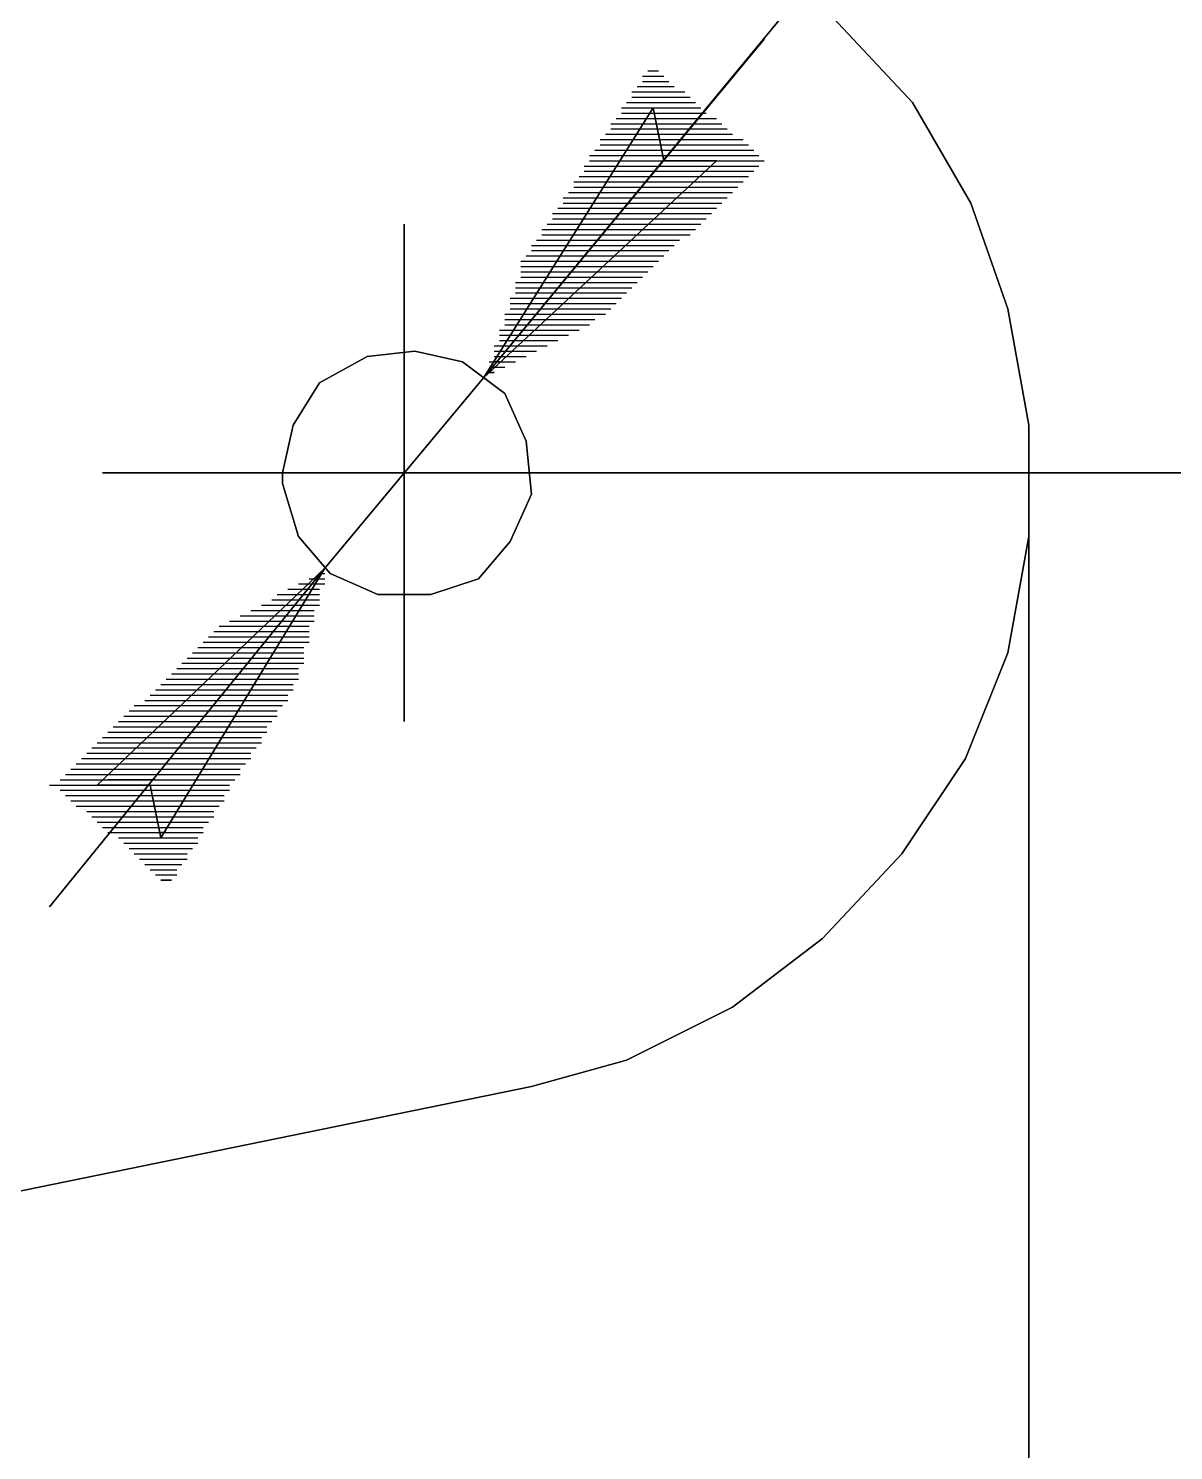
# Model space of a CAD drawing. Extents: x 1 to 210, y 1 to 298.
# Drawn here: x 151.3 to 169.61, y 216.85 to 239.61 of the extents above; entities that cross this region are included whole.
import ezdxf

# ---------------------------------------------------------------- set-up
doc = ezdxf.new("R2010")
doc.units = 0

msp = doc.modelspace()

# ---------------------------------------------------------------- linework, layer by layer
at = {"layer": 'P00003'}
msp.add_lwpolyline([(164.168661, 239.775992), (165.438664, 238.421327), (164.168661, 239.775992)], dxfattribs=at)
at = {"layer": 'P00004'}
msp.add_lwpolyline([(165.438664, 238.421327), (166.369991, 236.812661), (165.438664, 238.421327)], dxfattribs=at)
at = {"layer": 'P00005'}
msp.add_lwpolyline([(166.369991, 236.812661), (166.962666, 235.119326), (166.369991, 236.812661)], dxfattribs=at)
at = {"layer": 'P00006'}
msp.add_lwpolyline([(166.962666, 235.119326), (167.30133, 233.25666), (166.962666, 235.119326)], dxfattribs=at)
at = {"layer": 'P00007'}
msp.add_lwpolyline([(167.30133, 233.25666), (167.30133, 231.478663), (167.30133, 233.25666)], dxfattribs=at)
at = {"layer": 'P00008'}
msp.add_lwpolyline([(167.30133, 231.478663), (166.962666, 229.615996), (167.30133, 231.478663)], dxfattribs=at)
at = {"layer": 'P00009'}
msp.add_lwpolyline([(166.962666, 229.615996), (166.285328, 227.922662), (166.962666, 229.615996)], dxfattribs=at)
at = {"layer": 'P00010'}
msp.add_lwpolyline([(166.285328, 227.922662), (165.269326, 226.398659), (166.285328, 227.922662)], dxfattribs=at)
at = {"layer": 'P00011'}
msp.add_lwpolyline([(165.269326, 226.398659), (163.999324, 225.043994), (165.269326, 226.398659)], dxfattribs=at)
at = {"layer": 'P00012'}
msp.add_lwpolyline([(163.999324, 225.043994), (162.559996, 223.943329), (163.999324, 225.043994)], dxfattribs=at)
at = {"layer": 'P00013'}
msp.add_lwpolyline([(162.559996, 223.943329), (160.866667, 223.096659), (162.559996, 223.943329)], dxfattribs=at)
at = {"layer": 'P00014'}
msp.add_lwpolyline([(160.866667, 223.096659), (159.342664, 222.673327), (160.866667, 223.096659)], dxfattribs=at)
at = {"layer": 'P00016'}
msp.add_lwpolyline([(159.342664, 222.673327), (111.336669, 212.851995), (159.342664, 222.673327)], dxfattribs=at)
at = {"layer": 'P00038'}
msp.add_lwpolyline([(155.363331, 232.494659), (155.532668, 233.25666), (155.363331, 232.494659)], dxfattribs=at)
at = {"layer": 'P00039'}
msp.add_lwpolyline([(155.532668, 233.25666), (155.955995, 233.933993), (155.532668, 233.25666)], dxfattribs=at)
at = {"layer": 'P00040'}
msp.add_lwpolyline([(155.955995, 233.933993), (156.717997, 234.357325), (155.955995, 233.933993)], dxfattribs=at)
at = {"layer": 'P00041'}
msp.add_lwpolyline([(156.717997, 234.357325), (157.479998, 234.441994), (156.717997, 234.357325)], dxfattribs=at)
at = {"layer": 'P00042'}
msp.add_lwpolyline([(157.479998, 234.441994), (158.241999, 234.272662), (157.479998, 234.441994)], dxfattribs=at)
at = {"layer": 'P00043'}
msp.add_lwpolyline([(158.241999, 234.272662), (158.919326, 233.764661), (158.241999, 234.272662)], dxfattribs=at)
at = {"layer": 'P00044'}
msp.add_lwpolyline([(158.919326, 233.764661), (159.258001, 233.00266), (158.919326, 233.764661)], dxfattribs=at)
at = {"layer": 'P00045'}
msp.add_lwpolyline([(159.258001, 233.00266), (159.342664, 232.155995), (159.258001, 233.00266)], dxfattribs=at)
at = {"layer": 'P00046'}
msp.add_lwpolyline([(159.342664, 232.155995), (159.004, 231.393994), (159.342664, 232.155995)], dxfattribs=at)
at = {"layer": 'P00047'}
msp.add_lwpolyline([(159.004, 231.393994), (158.496, 230.801325), (159.004, 231.393994)], dxfattribs=at)
at = {"layer": 'P00048'}
msp.add_lwpolyline([(158.496, 230.801325), (157.733998, 230.547329), (158.496, 230.801325)], dxfattribs=at)
at = {"layer": 'P00049'}
msp.add_lwpolyline([(157.733998, 230.547329), (156.887334, 230.547329), (157.733998, 230.547329)], dxfattribs=at)
at = {"layer": 'P00050'}
msp.add_lwpolyline([(156.887334, 230.547329), (156.125332, 230.885993), (156.887334, 230.547329)], dxfattribs=at)
at = {"layer": 'P00051'}
msp.add_lwpolyline([(156.125332, 230.885993), (155.617332, 231.478663), (156.125332, 230.885993)], dxfattribs=at)
at = {"layer": 'P00052'}
msp.add_lwpolyline([(155.617332, 231.478663), (155.363331, 232.325327), (155.617332, 231.478663)], dxfattribs=at)
at = {"layer": 'P00053'}
msp.add_lwpolyline([(155.363331, 232.325327), (155.363331, 232.494659), (155.363331, 232.325327)], dxfattribs=at)
at = {"layer": 'P00082'}
msp.add_lwpolyline([(153.331328, 232.494659), (157.310661, 232.494659), (153.331328, 232.494659)], dxfattribs=at)
at = {"layer": 'P00083'}
msp.add_lwpolyline([(161.374668, 232.494659), (157.310661, 232.494659), (161.374668, 232.494659)], dxfattribs=at)
at = {"layer": 'P00084'}
msp.add_lwpolyline([(157.310661, 228.515326), (157.310661, 232.494659), (157.310661, 228.515326)], dxfattribs=at)
at = {"layer": 'P00085'}
msp.add_lwpolyline([(157.310661, 236.473992), (157.310661, 232.494659), (157.310661, 236.473992)], dxfattribs=at)
at = {"layer": 'P00096'}
msp.add_lwpolyline([(152.484663, 232.494659), (169.333333, 232.494659), (152.484663, 232.494659)], dxfattribs=at)
at = {"layer": 'P00103'}
msp.add_lwpolyline([(167.30133, 232.494659), (167.30133, 193.801995), (167.30133, 232.494659)], dxfattribs=at)
at = {"layer": 'P00124'}
msp.add_lwpolyline([(158.580663, 234.018661), (177.037999, 256.370659), (158.580663, 234.018661)], dxfattribs=at)
at = {"layer": 'P00143'}
msp.add_lwpolyline([(167.30133, 232.494659), (179.323992, 232.494659), (167.30133, 232.494659)], dxfattribs=at)
at = {"layer": 'P00549'}
msp.add_lwpolyline([(155.955995, 230.885993), (156.040658, 230.885993)], dxfattribs=at)
at = {"layer": 'P00550'}
msp.add_lwpolyline([(155.786658, 230.801325), (156.040658, 230.801325)], dxfattribs=at)
at = {"layer": 'P00551'}
msp.add_lwpolyline([(155.617332, 230.716661), (156.040658, 230.716661)], dxfattribs=at)
at = {"layer": 'P00552'}
msp.add_lwpolyline([(155.447994, 230.631993), (155.955995, 230.631993)], dxfattribs=at)
at = {"layer": 'P00553'}
msp.add_lwpolyline([(155.278668, 230.547329), (155.955995, 230.547329)], dxfattribs=at)
at = {"layer": 'P00554'}
msp.add_lwpolyline([(155.193994, 230.462661), (155.955995, 230.462661)], dxfattribs=at)
at = {"layer": 'P00555'}
msp.add_lwpolyline([(155.024668, 230.377992), (155.955995, 230.377992)], dxfattribs=at)
at = {"layer": 'P00556'}
msp.add_lwpolyline([(154.85533, 230.293329), (155.871332, 230.293329)], dxfattribs=at)
at = {"layer": 'P00557'}
msp.add_lwpolyline([(154.685993, 230.20866), (155.871332, 230.20866)], dxfattribs=at)
at = {"layer": 'P00558'}
msp.add_lwpolyline([(154.516667, 230.123992), (155.871332, 230.123992)], dxfattribs=at)
at = {"layer": 'P00559'}
msp.add_lwpolyline([(154.347329, 230.039329), (155.786658, 230.039329)], dxfattribs=at)
at = {"layer": 'P00560'}
msp.add_lwpolyline([(154.262666, 229.95466), (155.786658, 229.95466)], dxfattribs=at)
at = {"layer": 'P00561'}
msp.add_lwpolyline([(154.177992, 229.869991), (155.786658, 229.869991)], dxfattribs=at)
at = {"layer": 'P00562'}
msp.add_lwpolyline([(154.093329, 229.785328), (155.786658, 229.785328)], dxfattribs=at)
at = {"layer": 'P00563'}
msp.add_lwpolyline([(154.008666, 229.70066), (155.701995, 229.70066)], dxfattribs=at)
at = {"layer": 'P00564'}
msp.add_lwpolyline([(153.923992, 229.615996), (155.701995, 229.615996)], dxfattribs=at)
at = {"layer": 'P00565'}
msp.add_lwpolyline([(153.839329, 229.531328), (155.701995, 229.531328)], dxfattribs=at)
at = {"layer": 'P00566'}
msp.add_lwpolyline([(153.754665, 229.446659), (155.701995, 229.446659)], dxfattribs=at)
at = {"layer": 'P00567'}
msp.add_lwpolyline([(153.669991, 229.361996), (155.617332, 229.361996)], dxfattribs=at)
at = {"layer": 'P00568'}
msp.add_lwpolyline([(153.585328, 229.277327), (155.617332, 229.277327)], dxfattribs=at)
at = {"layer": 'P00569'}
msp.add_lwpolyline([(153.500665, 229.192659), (155.617332, 229.192659)], dxfattribs=at)
at = {"layer": 'P00570'}
msp.add_lwpolyline([(153.416002, 229.107995), (155.532668, 229.107995)], dxfattribs=at)
at = {"layer": 'P00571'}
msp.add_lwpolyline([(153.331328, 229.023327), (155.532668, 229.023327)], dxfattribs=at)
at = {"layer": 'P00572'}
msp.add_lwpolyline([(153.246665, 228.938658), (155.447994, 228.938658)], dxfattribs=at)
at = {"layer": 'P00573'}
msp.add_lwpolyline([(153.162001, 228.853995), (155.447994, 228.853995)], dxfattribs=at)
at = {"layer": 'P00574'}
msp.add_lwpolyline([(152.992664, 228.769326), (155.363331, 228.769326)], dxfattribs=at)
at = {"layer": 'P00575'}
msp.add_lwpolyline([(152.908001, 228.684658), (155.278668, 228.684658)], dxfattribs=at)
at = {"layer": 'P00576'}
msp.add_lwpolyline([(152.823327, 228.599995), (155.278668, 228.599995)], dxfattribs=at)
at = {"layer": 'P00577'}
msp.add_lwpolyline([(152.738664, 228.515326), (155.193994, 228.515326)], dxfattribs=at)
at = {"layer": 'P00578'}
msp.add_lwpolyline([(152.654, 228.430663), (155.109331, 228.430663)], dxfattribs=at)
at = {"layer": 'P00579'}
msp.add_lwpolyline([(152.569326, 228.345994), (155.109331, 228.345994)], dxfattribs=at)
at = {"layer": 'P00580'}
msp.add_lwpolyline([(152.484663, 228.261326), (155.024668, 228.261326)], dxfattribs=at)
at = {"layer": 'P00581'}
msp.add_lwpolyline([(152.4, 228.176662), (155.024668, 228.176662)], dxfattribs=at)
at = {"layer": 'P00582'}
msp.add_lwpolyline([(152.315326, 228.091994), (154.939994, 228.091994)], dxfattribs=at)
at = {"layer": 'P00583'}
msp.add_lwpolyline([(152.230663, 228.007325), (154.85533, 228.007325)], dxfattribs=at)
at = {"layer": 'P00584'}
msp.add_lwpolyline([(152.146, 227.922662), (154.85533, 227.922662)], dxfattribs=at)
at = {"layer": 'P00585'}
msp.add_lwpolyline([(152.061326, 227.837993), (154.770667, 227.837993)], dxfattribs=at)
at = {"layer": 'P00586'}
msp.add_lwpolyline([(151.976662, 227.753325), (154.685993, 227.753325)], dxfattribs=at)
at = {"layer": 'P00587'}
msp.add_lwpolyline([(151.891999, 227.668661), (154.685993, 227.668661)], dxfattribs=at)
at = {"layer": 'P00588'}
msp.add_lwpolyline([(151.807325, 227.583993), (154.60133, 227.583993)], dxfattribs=at)
at = {"layer": 'P00589'}
msp.add_lwpolyline([(151.637999, 227.49933), (154.516667, 227.49933)], dxfattribs=at)
at = {"layer": 'P00590'}
msp.add_lwpolyline([(151.807325, 227.414661), (154.516667, 227.414661)], dxfattribs=at)
at = {"layer": 'P00591'}
msp.add_lwpolyline([(151.891999, 227.329992), (154.431993, 227.329992)], dxfattribs=at)
at = {"layer": 'P00592'}
msp.add_lwpolyline([(151.976662, 227.245329), (154.431993, 227.245329)], dxfattribs=at)
at = {"layer": 'P00593'}
msp.add_lwpolyline([(152.061326, 227.160661), (154.347329, 227.160661)], dxfattribs=at)
at = {"layer": 'P00594'}
msp.add_lwpolyline([(152.230663, 227.075992), (154.262666, 227.075992)], dxfattribs=at)
at = {"layer": 'P00595'}
msp.add_lwpolyline([(152.315326, 226.991329), (154.262666, 226.991329)], dxfattribs=at)
at = {"layer": 'P00596'}
msp.add_lwpolyline([(152.4, 226.90666), (154.177992, 226.90666)], dxfattribs=at)
at = {"layer": 'P00597'}
msp.add_lwpolyline([(152.484663, 226.821992), (154.093329, 226.821992)], dxfattribs=at)
at = {"layer": 'P00598'}
msp.add_lwpolyline([(152.569326, 226.737328), (154.093329, 226.737328)], dxfattribs=at)
at = {"layer": 'P00599'}
msp.add_lwpolyline([(152.738664, 226.65266), (154.008666, 226.65266)], dxfattribs=at)
at = {"layer": 'P00600'}
msp.add_lwpolyline([(152.823327, 226.567991), (154.008666, 226.567991)], dxfattribs=at)
at = {"layer": 'P00601'}
msp.add_lwpolyline([(152.908001, 226.483328), (153.923992, 226.483328)], dxfattribs=at)
at = {"layer": 'P00602'}
msp.add_lwpolyline([(152.992664, 226.398659), (153.839329, 226.398659)], dxfattribs=at)
at = {"layer": 'P00603'}
msp.add_lwpolyline([(153.077327, 226.313996), (153.839329, 226.313996)], dxfattribs=at)
at = {"layer": 'P00604'}
msp.add_lwpolyline([(153.162001, 226.229328), (153.754665, 226.229328)], dxfattribs=at)
at = {"layer": 'P00605'}
msp.add_lwpolyline([(153.246665, 226.144659), (153.669991, 226.144659)], dxfattribs=at)
at = {"layer": 'P00606'}
msp.add_lwpolyline([(153.331328, 226.059996), (153.669991, 226.059996)], dxfattribs=at)
at = {"layer": 'P00607'}
msp.add_lwpolyline([(153.416002, 225.975327), (153.585328, 225.975327), (153.416002, 225.975327)], dxfattribs=at)
at = {"layer": 'P00608'}
msp.add_lwpolyline([(156.040658, 230.970662), (152.4, 227.49933), (156.040658, 230.970662)], dxfattribs=at)
at = {"layer": 'P00609'}
msp.add_lwpolyline([(152.4, 227.49933), (153.246665, 227.49933), (152.4, 227.49933)], dxfattribs=at)
at = {"layer": 'P00610'}
msp.add_lwpolyline([(153.246665, 227.49933), (153.416002, 226.65266), (153.246665, 227.49933)], dxfattribs=at)
at = {"layer": 'P00611'}
msp.add_lwpolyline([(153.416002, 226.65266), (156.040658, 230.970662), (153.416002, 226.65266)], dxfattribs=at)
at = {"layer": 'P00612'}
msp.add_lwpolyline([(156.040658, 230.970662), (151.637999, 225.551995), (156.040658, 230.970662)], dxfattribs=at)
at = {"layer": 'P00613'}
msp.add_lwpolyline([(155.955995, 230.885993), (156.040658, 230.885993)], dxfattribs=at)
at = {"layer": 'P00614'}
msp.add_lwpolyline([(155.871332, 230.801325), (155.955995, 230.801325)], dxfattribs=at)
at = {"layer": 'P00615'}
msp.add_lwpolyline([(155.786658, 230.716661), (155.871332, 230.716661)], dxfattribs=at)
at = {"layer": 'P00616'}
msp.add_lwpolyline([(155.701995, 230.631993), (155.786658, 230.631993)], dxfattribs=at)
at = {"layer": 'P00617'}
msp.add_lwpolyline([(155.617332, 230.547329), (155.701995, 230.547329)], dxfattribs=at)
at = {"layer": 'P00618'}
msp.add_lwpolyline([(155.532668, 230.462661), (155.701995, 230.462661)], dxfattribs=at)
at = {"layer": 'P00619'}
msp.add_lwpolyline([(155.447994, 230.377992), (155.617332, 230.377992)], dxfattribs=at)
at = {"layer": 'P00620'}
msp.add_lwpolyline([(155.363331, 230.293329), (155.532668, 230.293329)], dxfattribs=at)
at = {"layer": 'P00621'}
msp.add_lwpolyline([(155.278668, 230.20866), (155.447994, 230.20866)], dxfattribs=at)
at = {"layer": 'P00622'}
msp.add_lwpolyline([(155.193994, 230.123992), (155.363331, 230.123992)], dxfattribs=at)
at = {"layer": 'P00623'}
msp.add_lwpolyline([(155.109331, 230.039329), (155.363331, 230.039329)], dxfattribs=at)
at = {"layer": 'P00624'}
msp.add_lwpolyline([(155.024668, 229.95466), (155.278668, 229.95466)], dxfattribs=at)
at = {"layer": 'P00625'}
msp.add_lwpolyline([(154.939994, 229.869991), (155.193994, 229.869991)], dxfattribs=at)
at = {"layer": 'P00626'}
msp.add_lwpolyline([(154.85533, 229.785328), (155.109331, 229.785328)], dxfattribs=at)
at = {"layer": 'P00627'}
msp.add_lwpolyline([(154.770667, 229.70066), (155.024668, 229.70066)], dxfattribs=at)
at = {"layer": 'P00628'}
msp.add_lwpolyline([(154.685993, 229.615996), (155.024668, 229.615996)], dxfattribs=at)
at = {"layer": 'P00629'}
msp.add_lwpolyline([(154.60133, 229.531328), (154.939994, 229.531328)], dxfattribs=at)
at = {"layer": 'P00630'}
msp.add_lwpolyline([(154.516667, 229.446659), (154.85533, 229.446659)], dxfattribs=at)
at = {"layer": 'P00631'}
msp.add_lwpolyline([(154.431993, 229.361996), (154.770667, 229.361996)], dxfattribs=at)
at = {"layer": 'P00632'}
msp.add_lwpolyline([(154.347329, 229.277327), (154.685993, 229.277327)], dxfattribs=at)
at = {"layer": 'P00633'}
msp.add_lwpolyline([(154.177992, 229.192659), (154.685993, 229.192659)], dxfattribs=at)
at = {"layer": 'P00634'}
msp.add_lwpolyline([(154.093329, 229.107995), (154.60133, 229.107995)], dxfattribs=at)
at = {"layer": 'P00635'}
msp.add_lwpolyline([(154.008666, 229.023327), (154.516667, 229.023327)], dxfattribs=at)
at = {"layer": 'P00636'}
msp.add_lwpolyline([(153.923992, 228.938658), (154.431993, 228.938658)], dxfattribs=at)
at = {"layer": 'P00637'}
msp.add_lwpolyline([(153.839329, 228.853995), (154.347329, 228.853995)], dxfattribs=at)
at = {"layer": 'P00638'}
msp.add_lwpolyline([(153.754665, 228.769326), (154.347329, 228.769326)], dxfattribs=at)
at = {"layer": 'P00639'}
msp.add_lwpolyline([(153.669991, 228.684658), (154.262666, 228.684658)], dxfattribs=at)
at = {"layer": 'P00640'}
msp.add_lwpolyline([(153.585328, 228.599995), (154.177992, 228.599995)], dxfattribs=at)
at = {"layer": 'P00641'}
msp.add_lwpolyline([(153.500665, 228.515326), (154.093329, 228.515326)], dxfattribs=at)
at = {"layer": 'P00642'}
msp.add_lwpolyline([(153.416002, 228.430663), (154.008666, 228.430663)], dxfattribs=at)
at = {"layer": 'P00643'}
msp.add_lwpolyline([(153.331328, 228.345994), (154.008666, 228.345994)], dxfattribs=at)
at = {"layer": 'P00644'}
msp.add_lwpolyline([(153.246665, 228.261326), (153.923992, 228.261326)], dxfattribs=at)
at = {"layer": 'P00645'}
msp.add_lwpolyline([(153.162001, 228.176662), (153.839329, 228.176662)], dxfattribs=at)
at = {"layer": 'P00646'}
msp.add_lwpolyline([(153.077327, 228.091994), (153.754665, 228.091994)], dxfattribs=at)
at = {"layer": 'P00647'}
msp.add_lwpolyline([(152.992664, 228.007325), (153.669991, 228.007325)], dxfattribs=at)
at = {"layer": 'P00648'}
msp.add_lwpolyline([(152.908001, 227.922662), (153.669991, 227.922662)], dxfattribs=at)
at = {"layer": 'P00649'}
msp.add_lwpolyline([(152.823327, 227.837993), (153.585328, 227.837993)], dxfattribs=at)
at = {"layer": 'P00650'}
msp.add_lwpolyline([(152.738664, 227.753325), (153.500665, 227.753325)], dxfattribs=at)
at = {"layer": 'P00651'}
msp.add_lwpolyline([(152.654, 227.668661), (153.416002, 227.668661)], dxfattribs=at)
at = {"layer": 'P00652'}
msp.add_lwpolyline([(152.569326, 227.583993), (153.331328, 227.583993), (152.569326, 227.583993)], dxfattribs=at)
at = {"layer": 'P00653'}
msp.add_lwpolyline([(155.871332, 230.716661), (155.955995, 230.716661)], dxfattribs=at)
at = {"layer": 'P00654'}
msp.add_lwpolyline([(155.786658, 230.631993), (155.871332, 230.631993)], dxfattribs=at)
at = {"layer": 'P00655'}
msp.add_lwpolyline([(155.701995, 230.547329), (155.786658, 230.547329)], dxfattribs=at)
at = {"layer": 'P00656'}
msp.add_lwpolyline([(155.701995, 230.462661), (155.786658, 230.462661)], dxfattribs=at)
at = {"layer": 'P00657'}
msp.add_lwpolyline([(155.617332, 230.377992), (155.701995, 230.377992)], dxfattribs=at)
at = {"layer": 'P00658'}
msp.add_lwpolyline([(155.532668, 230.293329), (155.701995, 230.293329)], dxfattribs=at)
at = {"layer": 'P00659'}
msp.add_lwpolyline([(155.447994, 230.20866), (155.617332, 230.20866)], dxfattribs=at)
at = {"layer": 'P00660'}
msp.add_lwpolyline([(155.363331, 230.123992), (155.532668, 230.123992)], dxfattribs=at)
at = {"layer": 'P00661'}
msp.add_lwpolyline([(155.363331, 230.039329), (155.532668, 230.039329)], dxfattribs=at)
at = {"layer": 'P00662'}
msp.add_lwpolyline([(155.278668, 229.95466), (155.447994, 229.95466)], dxfattribs=at)
at = {"layer": 'P00663'}
msp.add_lwpolyline([(155.193994, 229.869991), (155.447994, 229.869991)], dxfattribs=at)
at = {"layer": 'P00664'}
msp.add_lwpolyline([(155.109331, 229.785328), (155.363331, 229.785328)], dxfattribs=at)
at = {"layer": 'P00665'}
msp.add_lwpolyline([(155.024668, 229.70066), (155.278668, 229.70066)], dxfattribs=at)
at = {"layer": 'P00666'}
msp.add_lwpolyline([(155.024668, 229.615996), (155.278668, 229.615996)], dxfattribs=at)
at = {"layer": 'P00667'}
msp.add_lwpolyline([(154.939994, 229.531328), (155.193994, 229.531328)], dxfattribs=at)
at = {"layer": 'P00668'}
msp.add_lwpolyline([(154.85533, 229.446659), (155.193994, 229.446659)], dxfattribs=at)
at = {"layer": 'P00669'}
msp.add_lwpolyline([(154.770667, 229.361996), (155.109331, 229.361996)], dxfattribs=at)
at = {"layer": 'P00670'}
msp.add_lwpolyline([(154.685993, 229.277327), (155.024668, 229.277327)], dxfattribs=at)
at = {"layer": 'P00671'}
msp.add_lwpolyline([(154.685993, 229.192659), (155.024668, 229.192659)], dxfattribs=at)
at = {"layer": 'P00672'}
msp.add_lwpolyline([(154.60133, 229.107995), (154.939994, 229.107995)], dxfattribs=at)
at = {"layer": 'P00673'}
msp.add_lwpolyline([(154.516667, 229.023327), (154.939994, 229.023327)], dxfattribs=at)
at = {"layer": 'P00674'}
msp.add_lwpolyline([(154.431993, 228.938658), (154.85533, 228.938658)], dxfattribs=at)
at = {"layer": 'P00675'}
msp.add_lwpolyline([(154.347329, 228.853995), (154.770667, 228.853995)], dxfattribs=at)
at = {"layer": 'P00676'}
msp.add_lwpolyline([(154.347329, 228.769326), (154.770667, 228.769326)], dxfattribs=at)
at = {"layer": 'P00677'}
msp.add_lwpolyline([(154.262666, 228.684658), (154.685993, 228.684658)], dxfattribs=at)
at = {"layer": 'P00678'}
msp.add_lwpolyline([(154.177992, 228.599995), (154.60133, 228.599995)], dxfattribs=at)
at = {"layer": 'P00679'}
msp.add_lwpolyline([(154.093329, 228.515326), (154.60133, 228.515326)], dxfattribs=at)
at = {"layer": 'P00680'}
msp.add_lwpolyline([(154.008666, 228.430663), (154.516667, 228.430663)], dxfattribs=at)
at = {"layer": 'P00681'}
msp.add_lwpolyline([(154.008666, 228.345994), (154.516667, 228.345994)], dxfattribs=at)
at = {"layer": 'P00682'}
msp.add_lwpolyline([(153.923992, 228.261326), (154.431993, 228.261326)], dxfattribs=at)
at = {"layer": 'P00683'}
msp.add_lwpolyline([(153.839329, 228.176662), (154.347329, 228.176662)], dxfattribs=at)
at = {"layer": 'P00684'}
msp.add_lwpolyline([(153.754665, 228.091994), (154.347329, 228.091994)], dxfattribs=at)
at = {"layer": 'P00685'}
msp.add_lwpolyline([(153.669991, 228.007325), (154.262666, 228.007325)], dxfattribs=at)
at = {"layer": 'P00686'}
msp.add_lwpolyline([(153.669991, 227.922662), (154.262666, 227.922662)], dxfattribs=at)
at = {"layer": 'P00687'}
msp.add_lwpolyline([(153.585328, 227.837993), (154.177992, 227.837993)], dxfattribs=at)
at = {"layer": 'P00688'}
msp.add_lwpolyline([(153.500665, 227.753325), (154.093329, 227.753325)], dxfattribs=at)
at = {"layer": 'P00689'}
msp.add_lwpolyline([(153.416002, 227.668661), (154.093329, 227.668661)], dxfattribs=at)
at = {"layer": 'P00690'}
msp.add_lwpolyline([(153.331328, 227.583993), (154.008666, 227.583993)], dxfattribs=at)
at = {"layer": 'P00691'}
msp.add_lwpolyline([(153.246665, 227.49933), (154.008666, 227.49933)], dxfattribs=at)
at = {"layer": 'P00692'}
msp.add_lwpolyline([(153.331328, 227.414661), (153.923992, 227.414661)], dxfattribs=at)
at = {"layer": 'P00693'}
msp.add_lwpolyline([(153.331328, 227.329992), (153.839329, 227.329992)], dxfattribs=at)
at = {"layer": 'P00694'}
msp.add_lwpolyline([(153.331328, 227.245329), (153.839329, 227.245329)], dxfattribs=at)
at = {"layer": 'P00695'}
msp.add_lwpolyline([(153.331328, 227.160661), (153.754665, 227.160661)], dxfattribs=at)
at = {"layer": 'P00696'}
msp.add_lwpolyline([(153.331328, 227.075992), (153.754665, 227.075992)], dxfattribs=at)
at = {"layer": 'P00697'}
msp.add_lwpolyline([(153.416002, 226.991329), (153.669991, 226.991329)], dxfattribs=at)
at = {"layer": 'P00698'}
msp.add_lwpolyline([(153.416002, 226.90666), (153.585328, 226.90666)], dxfattribs=at)
at = {"layer": 'P00699'}
msp.add_lwpolyline([(153.416002, 226.821992), (153.585328, 226.821992)], dxfattribs=at)
at = {"layer": 'P00700'}
msp.add_lwpolyline([(153.416002, 226.737328), (153.500665, 226.737328), (153.416002, 226.737328)], dxfattribs=at)
at = {"layer": 'P00701'}
msp.add_lwpolyline([(161.20533, 238.929328), (161.374668, 238.929328)], dxfattribs=at)
at = {"layer": 'P00702'}
msp.add_lwpolyline([(161.120667, 238.844659), (161.459331, 238.844659)], dxfattribs=at)
at = {"layer": 'P00703'}
msp.add_lwpolyline([(161.120667, 238.759996), (161.543994, 238.759996)], dxfattribs=at)
at = {"layer": 'P00704'}
msp.add_lwpolyline([(161.035993, 238.675327), (161.628668, 238.675327)], dxfattribs=at)
at = {"layer": 'P00705'}
msp.add_lwpolyline([(160.95133, 238.590658), (161.797994, 238.590658)], dxfattribs=at)
at = {"layer": 'P00706'}
msp.add_lwpolyline([(160.95133, 238.505995), (161.882668, 238.505995)], dxfattribs=at)
at = {"layer": 'P00707'}
msp.add_lwpolyline([(160.866667, 238.421327), (161.967332, 238.421327)], dxfattribs=at)
at = {"layer": 'P00708'}
msp.add_lwpolyline([(160.781993, 238.336658), (162.051995, 238.336658)], dxfattribs=at)
at = {"layer": 'P00709'}
msp.add_lwpolyline([(160.781993, 238.251995), (162.136658, 238.251995)], dxfattribs=at)
at = {"layer": 'P00710'}
msp.add_lwpolyline([(160.697329, 238.167326), (162.305995, 238.167326)], dxfattribs=at)
at = {"layer": 'P00711'}
msp.add_lwpolyline([(160.612666, 238.082658), (162.390658, 238.082658)], dxfattribs=at)
at = {"layer": 'P00712'}
msp.add_lwpolyline([(160.612666, 237.997994), (162.475332, 237.997994)], dxfattribs=at)
at = {"layer": 'P00713'}
msp.add_lwpolyline([(160.527992, 237.913326), (162.559996, 237.913326)], dxfattribs=at)
at = {"layer": 'P00714'}
msp.add_lwpolyline([(160.443329, 237.828663), (162.729333, 237.828663)], dxfattribs=at)
at = {"layer": 'P00715'}
msp.add_lwpolyline([(160.443329, 237.743994), (162.813996, 237.743994)], dxfattribs=at)
at = {"layer": 'P00716'}
msp.add_lwpolyline([(160.358666, 237.659325), (162.898659, 237.659325)], dxfattribs=at)
at = {"layer": 'P00717'}
msp.add_lwpolyline([(160.273992, 237.574662), (162.983333, 237.574662)], dxfattribs=at)
at = {"layer": 'P00718'}
msp.add_lwpolyline([(160.273992, 237.489994), (163.067997, 237.489994)], dxfattribs=at)
at = {"layer": 'P00719'}
msp.add_lwpolyline([(160.189329, 237.405325), (162.983333, 237.405325)], dxfattribs=at)
at = {"layer": 'P00720'}
msp.add_lwpolyline([(160.189329, 237.320662), (162.898659, 237.320662)], dxfattribs=at)
at = {"layer": 'P00721'}
msp.add_lwpolyline([(160.104665, 237.235993), (162.813996, 237.235993)], dxfattribs=at)
at = {"layer": 'P00722'}
msp.add_lwpolyline([(160.019991, 237.151325), (162.729333, 237.151325)], dxfattribs=at)
at = {"layer": 'P00723'}
msp.add_lwpolyline([(160.019991, 237.066661), (162.644659, 237.066661)], dxfattribs=at)
at = {"layer": 'P00724'}
msp.add_lwpolyline([(159.935328, 236.981993), (162.559996, 236.981993)], dxfattribs=at)
at = {"layer": 'P00725'}
msp.add_lwpolyline([(159.850665, 236.897329), (162.475332, 236.897329)], dxfattribs=at)
at = {"layer": 'P00726'}
msp.add_lwpolyline([(159.850665, 236.812661), (162.390658, 236.812661)], dxfattribs=at)
at = {"layer": 'P00727'}
msp.add_lwpolyline([(159.766002, 236.727992), (162.305995, 236.727992)], dxfattribs=at)
at = {"layer": 'P00728'}
msp.add_lwpolyline([(159.681328, 236.643329), (162.221332, 236.643329)], dxfattribs=at)
at = {"layer": 'P00729'}
msp.add_lwpolyline([(159.681328, 236.55866), (162.136658, 236.55866)], dxfattribs=at)
at = {"layer": 'P00730'}
msp.add_lwpolyline([(159.596665, 236.473992), (162.051995, 236.473992)], dxfattribs=at)
at = {"layer": 'P00731'}
msp.add_lwpolyline([(159.512001, 236.389329), (161.967332, 236.389329)], dxfattribs=at)
at = {"layer": 'P00732'}
msp.add_lwpolyline([(159.512001, 236.30466), (161.882668, 236.30466)], dxfattribs=at)
at = {"layer": 'P00733'}
msp.add_lwpolyline([(159.427327, 236.219991), (161.713331, 236.219991)], dxfattribs=at)
at = {"layer": 'P00734'}
msp.add_lwpolyline([(159.342664, 236.135328), (161.628668, 236.135328)], dxfattribs=at)
at = {"layer": 'P00735'}
msp.add_lwpolyline([(159.342664, 236.05066), (161.543994, 236.05066)], dxfattribs=at)
at = {"layer": 'P00736'}
msp.add_lwpolyline([(159.258001, 235.965991), (161.459331, 235.965991)], dxfattribs=at)
at = {"layer": 'P00737'}
msp.add_lwpolyline([(159.173327, 235.881328), (161.374668, 235.881328)], dxfattribs=at)
at = {"layer": 'P00738'}
msp.add_lwpolyline([(159.173327, 235.796659), (161.289994, 235.796659)], dxfattribs=at)
at = {"layer": 'P00739'}
msp.add_lwpolyline([(159.173327, 235.711996), (161.20533, 235.711996)], dxfattribs=at)
at = {"layer": 'P00740'}
msp.add_lwpolyline([(159.173327, 235.627327), (161.120667, 235.627327)], dxfattribs=at)
at = {"layer": 'P00741'}
msp.add_lwpolyline([(159.088664, 235.542659), (161.035993, 235.542659)], dxfattribs=at)
at = {"layer": 'P00742'}
msp.add_lwpolyline([(159.088664, 235.457995), (160.95133, 235.457995)], dxfattribs=at)
at = {"layer": 'P00743'}
msp.add_lwpolyline([(159.088664, 235.373327), (160.866667, 235.373327)], dxfattribs=at)
at = {"layer": 'P00744'}
msp.add_lwpolyline([(159.004, 235.288658), (160.781993, 235.288658)], dxfattribs=at)
at = {"layer": 'P00745'}
msp.add_lwpolyline([(159.004, 235.203995), (160.697329, 235.203995)], dxfattribs=at)
at = {"layer": 'P00746'}
msp.add_lwpolyline([(159.004, 235.119326), (160.612666, 235.119326)], dxfattribs=at)
at = {"layer": 'P00747'}
msp.add_lwpolyline([(158.919326, 235.034658), (160.527992, 235.034658)], dxfattribs=at)
at = {"layer": 'P00748'}
msp.add_lwpolyline([(158.919326, 234.949995), (160.358666, 234.949995)], dxfattribs=at)
at = {"layer": 'P00749'}
msp.add_lwpolyline([(158.919326, 234.865326), (160.273992, 234.865326)], dxfattribs=at)
at = {"layer": 'P00750'}
msp.add_lwpolyline([(158.834663, 234.780663), (160.104665, 234.780663)], dxfattribs=at)
at = {"layer": 'P00751'}
msp.add_lwpolyline([(158.834663, 234.695994), (159.935328, 234.695994)], dxfattribs=at)
at = {"layer": 'P00752'}
msp.add_lwpolyline([(158.834663, 234.611326), (159.766002, 234.611326)], dxfattribs=at)
at = {"layer": 'P00753'}
msp.add_lwpolyline([(158.75, 234.526662), (159.596665, 234.526662)], dxfattribs=at)
at = {"layer": 'P00754'}
msp.add_lwpolyline([(158.75, 234.441994), (159.427327, 234.441994)], dxfattribs=at)
at = {"layer": 'P00755'}
msp.add_lwpolyline([(158.75, 234.357325), (159.258001, 234.357325)], dxfattribs=at)
at = {"layer": 'P00756'}
msp.add_lwpolyline([(158.665326, 234.272662), (159.088664, 234.272662)], dxfattribs=at)
at = {"layer": 'P00757'}
msp.add_lwpolyline([(158.665326, 234.187993), (158.919326, 234.187993)], dxfattribs=at)
at = {"layer": 'P00758'}
msp.add_lwpolyline([(158.665326, 234.103325), (158.75, 234.103325), (158.665326, 234.103325)], dxfattribs=at)
at = {"layer": 'P00759'}
msp.add_lwpolyline([(158.580663, 234.018661), (162.305995, 237.489994), (158.580663, 234.018661)], dxfattribs=at)
at = {"layer": 'P00760'}
msp.add_lwpolyline([(162.305995, 237.489994), (161.459331, 237.489994), (162.305995, 237.489994)], dxfattribs=at)
at = {"layer": 'P00761'}
msp.add_lwpolyline([(161.459331, 237.489994), (161.289994, 238.336658), (161.459331, 237.489994)], dxfattribs=at)
at = {"layer": 'P00762'}
msp.add_lwpolyline([(161.289994, 238.336658), (158.580663, 234.018661), (161.289994, 238.336658)], dxfattribs=at)
at = {"layer": 'P00763'}
msp.add_lwpolyline([(158.580663, 234.018661), (163.067997, 239.437328), (158.580663, 234.018661)], dxfattribs=at)
at = {"layer": 'P00764'}
msp.add_lwpolyline([(161.459331, 237.489994), (162.305995, 237.489994)], dxfattribs=at)
at = {"layer": 'P00765'}
msp.add_lwpolyline([(161.459331, 237.405325), (162.221332, 237.405325)], dxfattribs=at)
at = {"layer": 'P00766'}
msp.add_lwpolyline([(161.374668, 237.320662), (162.136658, 237.320662)], dxfattribs=at)
at = {"layer": 'P00767'}
msp.add_lwpolyline([(161.289994, 237.235993), (162.051995, 237.235993)], dxfattribs=at)
at = {"layer": 'P00768'}
msp.add_lwpolyline([(161.20533, 237.151325), (161.967332, 237.151325)], dxfattribs=at)
at = {"layer": 'P00769'}
msp.add_lwpolyline([(161.120667, 237.066661), (161.882668, 237.066661)], dxfattribs=at)
at = {"layer": 'P00770'}
msp.add_lwpolyline([(161.120667, 236.981993), (161.797994, 236.981993)], dxfattribs=at)
at = {"layer": 'P00771'}
msp.add_lwpolyline([(161.035993, 236.897329), (161.713331, 236.897329)], dxfattribs=at)
at = {"layer": 'P00772'}
msp.add_lwpolyline([(160.95133, 236.812661), (161.628668, 236.812661)], dxfattribs=at)
at = {"layer": 'P00773'}
msp.add_lwpolyline([(160.866667, 236.727992), (161.543994, 236.727992)], dxfattribs=at)
at = {"layer": 'P00774'}
msp.add_lwpolyline([(160.781993, 236.643329), (161.459331, 236.643329)], dxfattribs=at)
at = {"layer": 'P00775'}
msp.add_lwpolyline([(160.697329, 236.55866), (161.374668, 236.55866)], dxfattribs=at)
at = {"layer": 'P00776'}
msp.add_lwpolyline([(160.697329, 236.473992), (161.289994, 236.473992)], dxfattribs=at)
at = {"layer": 'P00777'}
msp.add_lwpolyline([(160.612666, 236.389329), (161.20533, 236.389329)], dxfattribs=at)
at = {"layer": 'P00778'}
msp.add_lwpolyline([(160.527992, 236.30466), (161.035993, 236.30466)], dxfattribs=at)
at = {"layer": 'P00779'}
msp.add_lwpolyline([(160.443329, 236.219991), (160.95133, 236.219991)], dxfattribs=at)
at = {"layer": 'P00780'}
msp.add_lwpolyline([(160.358666, 236.135328), (160.866667, 236.135328)], dxfattribs=at)
at = {"layer": 'P00781'}
msp.add_lwpolyline([(160.273992, 236.05066), (160.781993, 236.05066)], dxfattribs=at)
at = {"layer": 'P00782'}
msp.add_lwpolyline([(160.273992, 235.965991), (160.697329, 235.965991)], dxfattribs=at)
at = {"layer": 'P00783'}
msp.add_lwpolyline([(160.189329, 235.881328), (160.612666, 235.881328)], dxfattribs=at)
at = {"layer": 'P00784'}
msp.add_lwpolyline([(160.104665, 235.796659), (160.527992, 235.796659)], dxfattribs=at)
at = {"layer": 'P00785'}
msp.add_lwpolyline([(160.019991, 235.711996), (160.443329, 235.711996)], dxfattribs=at)
at = {"layer": 'P00786'}
msp.add_lwpolyline([(159.935328, 235.627327), (160.358666, 235.627327)], dxfattribs=at)
at = {"layer": 'P00787'}
msp.add_lwpolyline([(159.850665, 235.542659), (160.273992, 235.542659)], dxfattribs=at)
at = {"layer": 'P00788'}
msp.add_lwpolyline([(159.850665, 235.457995), (160.189329, 235.457995)], dxfattribs=at)
at = {"layer": 'P00789'}
msp.add_lwpolyline([(159.766002, 235.373327), (160.104665, 235.373327)], dxfattribs=at)
at = {"layer": 'P00790'}
msp.add_lwpolyline([(159.681328, 235.288658), (160.019991, 235.288658)], dxfattribs=at)
at = {"layer": 'P00791'}
msp.add_lwpolyline([(159.596665, 235.203995), (159.935328, 235.203995)], dxfattribs=at)
at = {"layer": 'P00792'}
msp.add_lwpolyline([(159.512001, 235.119326), (159.766002, 235.119326)], dxfattribs=at)
at = {"layer": 'P00793'}
msp.add_lwpolyline([(159.427327, 235.034658), (159.681328, 235.034658)], dxfattribs=at)
at = {"layer": 'P00794'}
msp.add_lwpolyline([(159.427327, 234.949995), (159.596665, 234.949995)], dxfattribs=at)
at = {"layer": 'P00795'}
msp.add_lwpolyline([(159.342664, 234.865326), (159.512001, 234.865326)], dxfattribs=at)
at = {"layer": 'P00796'}
msp.add_lwpolyline([(159.258001, 234.780663), (159.427327, 234.780663)], dxfattribs=at)
at = {"layer": 'P00797'}
msp.add_lwpolyline([(159.173327, 234.695994), (159.342664, 234.695994)], dxfattribs=at)
at = {"layer": 'P00798'}
msp.add_lwpolyline([(159.088664, 234.611326), (159.258001, 234.611326)], dxfattribs=at)
at = {"layer": 'P00799'}
msp.add_lwpolyline([(159.004, 234.526662), (159.173327, 234.526662)], dxfattribs=at)
at = {"layer": 'P00800'}
msp.add_lwpolyline([(159.004, 234.441994), (159.088664, 234.441994)], dxfattribs=at)
at = {"layer": 'P00801'}
msp.add_lwpolyline([(158.919326, 234.357325), (159.004, 234.357325)], dxfattribs=at)
at = {"layer": 'P00802'}
msp.add_lwpolyline([(158.834663, 234.272662), (158.919326, 234.272662)], dxfattribs=at)
at = {"layer": 'P00803'}
msp.add_lwpolyline([(158.75, 234.187993), (158.834663, 234.187993)], dxfattribs=at)
at = {"layer": 'P00804'}
msp.add_lwpolyline([(158.665326, 234.103325), (158.75, 234.103325), (158.665326, 234.103325)], dxfattribs=at)
at = {"layer": 'P00805'}
msp.add_lwpolyline([(161.289994, 238.251995), (161.374668, 238.251995)], dxfattribs=at)
at = {"layer": 'P00806'}
msp.add_lwpolyline([(161.20533, 238.167326), (161.374668, 238.167326)], dxfattribs=at)
at = {"layer": 'P00807'}
msp.add_lwpolyline([(161.20533, 238.082658), (161.374668, 238.082658)], dxfattribs=at)
at = {"layer": 'P00808'}
msp.add_lwpolyline([(161.120667, 237.997994), (161.374668, 237.997994)], dxfattribs=at)
at = {"layer": 'P00809'}
msp.add_lwpolyline([(161.035993, 237.913326), (161.374668, 237.913326)], dxfattribs=at)
at = {"layer": 'P00810'}
msp.add_lwpolyline([(161.035993, 237.828663), (161.459331, 237.828663)], dxfattribs=at)
at = {"layer": 'P00811'}
msp.add_lwpolyline([(160.95133, 237.743994), (161.459331, 237.743994)], dxfattribs=at)
at = {"layer": 'P00812'}
msp.add_lwpolyline([(160.866667, 237.659325), (161.459331, 237.659325)], dxfattribs=at)
at = {"layer": 'P00813'}
msp.add_lwpolyline([(160.866667, 237.574662), (161.459331, 237.574662)], dxfattribs=at)
at = {"layer": 'P00814'}
msp.add_lwpolyline([(160.781993, 237.489994), (161.459331, 237.489994)], dxfattribs=at)
at = {"layer": 'P00815'}
msp.add_lwpolyline([(160.781993, 237.405325), (161.459331, 237.405325)], dxfattribs=at)
at = {"layer": 'P00816'}
msp.add_lwpolyline([(160.697329, 237.320662), (161.374668, 237.320662)], dxfattribs=at)
at = {"layer": 'P00817'}
msp.add_lwpolyline([(160.612666, 237.235993), (161.289994, 237.235993)], dxfattribs=at)
at = {"layer": 'P00818'}
msp.add_lwpolyline([(160.612666, 237.151325), (161.20533, 237.151325)], dxfattribs=at)
at = {"layer": 'P00819'}
msp.add_lwpolyline([(160.527992, 237.066661), (161.120667, 237.066661)], dxfattribs=at)
at = {"layer": 'P00820'}
msp.add_lwpolyline([(160.443329, 236.981993), (161.120667, 236.981993)], dxfattribs=at)
at = {"layer": 'P00821'}
msp.add_lwpolyline([(160.443329, 236.897329), (161.035993, 236.897329)], dxfattribs=at)
at = {"layer": 'P00822'}
msp.add_lwpolyline([(160.358666, 236.812661), (160.95133, 236.812661)], dxfattribs=at)
at = {"layer": 'P00823'}
msp.add_lwpolyline([(160.358666, 236.727992), (160.866667, 236.727992)], dxfattribs=at)
at = {"layer": 'P00824'}
msp.add_lwpolyline([(160.273992, 236.643329), (160.781993, 236.643329)], dxfattribs=at)
at = {"layer": 'P00825'}
msp.add_lwpolyline([(160.189329, 236.55866), (160.697329, 236.55866)], dxfattribs=at)
at = {"layer": 'P00826'}
msp.add_lwpolyline([(160.189329, 236.473992), (160.697329, 236.473992)], dxfattribs=at)
at = {"layer": 'P00827'}
msp.add_lwpolyline([(160.104665, 236.389329), (160.612666, 236.389329)], dxfattribs=at)
at = {"layer": 'P00828'}
msp.add_lwpolyline([(160.019991, 236.30466), (160.527992, 236.30466)], dxfattribs=at)
at = {"layer": 'P00829'}
msp.add_lwpolyline([(160.019991, 236.219991), (160.443329, 236.219991)], dxfattribs=at)
at = {"layer": 'P00830'}
msp.add_lwpolyline([(159.935328, 236.135328), (160.358666, 236.135328)], dxfattribs=at)
at = {"layer": 'P00831'}
msp.add_lwpolyline([(159.935328, 236.05066), (160.273992, 236.05066)], dxfattribs=at)
at = {"layer": 'P00832'}
msp.add_lwpolyline([(159.850665, 235.965991), (160.273992, 235.965991)], dxfattribs=at)
at = {"layer": 'P00833'}
msp.add_lwpolyline([(159.766002, 235.881328), (160.189329, 235.881328)], dxfattribs=at)
at = {"layer": 'P00834'}
msp.add_lwpolyline([(159.766002, 235.796659), (160.104665, 235.796659)], dxfattribs=at)
at = {"layer": 'P00835'}
msp.add_lwpolyline([(159.681328, 235.711996), (160.019991, 235.711996)], dxfattribs=at)
at = {"layer": 'P00836'}
msp.add_lwpolyline([(159.596665, 235.627327), (159.935328, 235.627327)], dxfattribs=at)
at = {"layer": 'P00837'}
msp.add_lwpolyline([(159.596665, 235.542659), (159.850665, 235.542659)], dxfattribs=at)
at = {"layer": 'P00838'}
msp.add_lwpolyline([(159.512001, 235.457995), (159.850665, 235.457995)], dxfattribs=at)
at = {"layer": 'P00839'}
msp.add_lwpolyline([(159.512001, 235.373327), (159.766002, 235.373327)], dxfattribs=at)
at = {"layer": 'P00840'}
msp.add_lwpolyline([(159.427327, 235.288658), (159.681328, 235.288658)], dxfattribs=at)
at = {"layer": 'P00841'}
msp.add_lwpolyline([(159.342664, 235.203995), (159.596665, 235.203995)], dxfattribs=at)
at = {"layer": 'P00842'}
msp.add_lwpolyline([(159.342664, 235.119326), (159.512001, 235.119326)], dxfattribs=at)
at = {"layer": 'P00843'}
msp.add_lwpolyline([(159.258001, 235.034658), (159.427327, 235.034658)], dxfattribs=at)
at = {"layer": 'P00844'}
msp.add_lwpolyline([(159.173327, 234.949995), (159.427327, 234.949995)], dxfattribs=at)
at = {"layer": 'P00845'}
msp.add_lwpolyline([(159.173327, 234.865326), (159.342664, 234.865326)], dxfattribs=at)
at = {"layer": 'P00846'}
msp.add_lwpolyline([(159.088664, 234.780663), (159.258001, 234.780663)], dxfattribs=at)
at = {"layer": 'P00847'}
msp.add_lwpolyline([(159.088664, 234.695994), (159.173327, 234.695994)], dxfattribs=at)
at = {"layer": 'P00848'}
msp.add_lwpolyline([(159.004, 234.611326), (159.088664, 234.611326)], dxfattribs=at)
at = {"layer": 'P00849'}
msp.add_lwpolyline([(158.919326, 234.526662), (159.004, 234.526662)], dxfattribs=at)
at = {"layer": 'P00850'}
msp.add_lwpolyline([(158.919326, 234.441994), (159.004, 234.441994)], dxfattribs=at)
at = {"layer": 'P00851'}
msp.add_lwpolyline([(158.834663, 234.357325), (158.919326, 234.357325)], dxfattribs=at)
at = {"layer": 'P00852'}
msp.add_lwpolyline([(158.75, 234.272662), (158.834663, 234.272662), (158.75, 234.272662)], dxfattribs=at)
at = {"layer": 'P00853'}
msp.add_lwpolyline([(156.040658, 230.970662), (158.580663, 234.018661), (156.040658, 230.970662)], dxfattribs=at)

doc.saveas('drawing.dxf')
